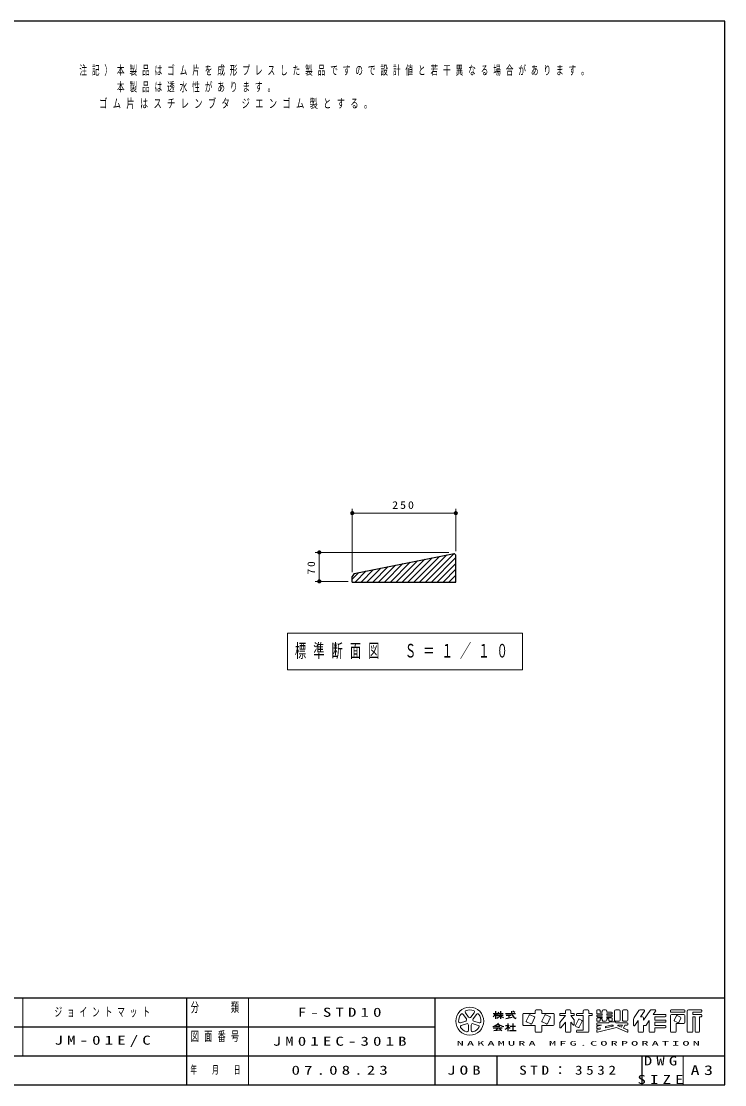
# Model space of a CAD drawing. Units: millimetres on the paper, scale 1:10. Extents: x -365 to 0, y 0 to 257.
# Drawn here: x -169.9 to 0, y 0 to 257 of the extents above; entities that cross this region are included whole.
import ezdxf

# ---------------------------------------------------------------- set-up
doc = ezdxf.new("R2010")
doc.units = ezdxf.units.MM
doc.layers.add('1_10', color=7, linetype='Continuous', lineweight=13)
doc.layers.add('NAKAMURA図枠', color=7, linetype='Continuous', lineweight=13)
doc.layers.add('図面情報', color=7, linetype='Continuous')
doc.styles.add('ＭＳ ゴシック', font='')
doc.styles.get('ＭＳ ゴシック').set_extended_font_data('MS Gothic')

# ---------------------------------------------------------------- blocks, each defined once
blk = doc.blocks.new('filled_dot')
at = {"color": 0, "linetype": 'Continuous', "lineweight": -2, "const_width": 1.25}
blk.add_lwpolyline([(-0.625, 0, 1), (0.625, 0, 1)], format="xyb", close=True, dxfattribs=at)

msp = doc.modelspace()

# ---------------------------------------------------------------- linework, layer by layer
at = {"layer": '1_10'}
for p, q in [((-89.952, 123.84), (-89.952, 139.138)), ((-64.952, 128.978), (-64.952, 139.138)), ((-89.952, 138.138), (-64.952, 138.138)), ((-66.612, 128.638), (-98.916, 128.638)), ((-97.916, 121.638), (-97.916, 128.638)), ((-80.755, 121.478), (-75.956, 126.277)), ((-79.341, 121.478), (-74.188, 126.63)), ((-77.927, 121.478), (-72.42, 126.984)), ((-76.513, 121.478), (-70.653, 127.337)), ((-75.098, 121.478), (-68.885, 127.691)), ((-73.684, 121.478), (-67.117, 128.045)), ((-72.27, 121.478), (-65.361, 128.387)), ((-70.856, 121.478), (-64.952, 127.381)), ((-69.441, 121.478), (-64.952, 125.967)), ((-89.952, 122.18), (-88.33, 123.802)), ((-89.24, 121.478), (-86.563, 124.155)), ((-87.826, 121.478), (-84.795, 124.509)), ((-86.412, 121.478), (-83.027, 124.863)), ((-84.998, 121.478), (-81.259, 125.216)), ((-83.584, 121.478), (-79.492, 125.57)), ((-82.169, 121.478), (-77.724, 125.923)), ((-68.027, 121.478), (-64.952, 124.553)), ((-90.952, 121.638), (-98.916, 121.638)), ((-66.613, 121.478), (-64.952, 123.139)), ((-65.199, 121.478), (-64.952, 121.725)), ((-105.638, 109.089), (-105.638, 100.289)), ((-48.838, 109.089), (-105.638, 109.089)), ((-48.838, 100.289), (-48.838, 109.089)), ((-105.638, 100.289), (-48.838, 100.289))]:
    msp.add_line(p, q, dxfattribs=at)
at = {"layer": '1_10', "color": 3, "lineweight": 25}
for p, q in [((-89.462, 123.576), (-65.369, 128.394)), ((-64.952, 127.978), (-65.369, 128.394)), ((-64.952, 121.478), (-64.952, 127.978)), ((-89.462, 123.576), (-89.952, 122.84)), ((-89.952, 121.478), (-89.952, 122.84)), ((-89.952, 121.478), (-64.952, 121.478))]:
    msp.add_line(p, q, dxfattribs=at)
at = {"layer": 'NAKAMURA図枠', "color": 20, "lineweight": 25}
for p, q in [((0, 257), (-365, 257)), ((0, 0), (0, 257)), ((-365, 21), (0, 21)), ((-365, 0), (0, 0))]:
    msp.add_line(p, q, dxfattribs=at)
at = {"layer": 'NAKAMURA図枠'}
for p, q in [((-169.5, 21), (-169.5, 7)), ((-115, 21), (-115, 0)), ((-45.506, 18.063), (-44.426, 18.063)), ((-38.216, 18.063), (-37.406, 18.063)), ((-33.896, 18.063), (-33.086, 18.063)), ((-30.764, 18.063), (-30.278, 18.063)), ((-28.766, 18.063), (-29.306, 18.063)), ((-26.336, 18.063), (-25.526, 18.063)), ((-24.446, 18.063), (-23.636, 18.063)), ((-20.521, 18.063), (-19.529, 18.063)), ((-17.821, 18.063), (-16.829, 18.063)), ((-12.944, 18.063), (-9.758, 18.063)), ((-8.786, 18.063), (-5.708, 18.063)), ((-62.39, 15.917), (-63.175, 16.997)), ((-62.629, 17.393), (-61.844, 16.313)), ((-61.298, 16.313), (-60.513, 17.393)), ((-59.967, 16.997), (-60.752, 15.917)), ((-48.746, 16.983), (-48.746, 14.553)), ((-48.476, 17.253), (-45.776, 17.253)), ((-47.198, 16.838), (-47.918, 15.4)), ((-45.975, 16.408), (-46.981, 16.911)), ((-46.622, 14.752), (-45.902, 16.19)), ((-45.776, 17.793), (-45.776, 17.253)), ((-44.156, 17.793), (-44.156, 17.253)), ((-44.156, 17.253), (-41.456, 17.253)), ((-43.418, 16.838), (-44.138, 15.4)), ((-42.195, 16.408), (-43.201, 16.911)), ((-42.842, 14.752), (-42.122, 16.19)), ((-41.186, 16.983), (-41.186, 14.553)), ((-39.836, 17.091), (-39.836, 16.875)), ((-38.486, 16.713), (-39.836, 15.026)), ((-39.674, 17.253), (-38.486, 17.253)), ((-39.674, 16.713), (-38.486, 16.713)), ((-38.486, 17.793), (-38.486, 17.253)), ((-37.136, 17.793), (-37.136, 17.253)), ((-37.136, 17.253), (-36.488, 17.253)), ((-37.136, 16.713), (-36.326, 15.701)), ((-37.136, 16.713), (-36.488, 16.713)), ((-36.326, 17.091), (-36.326, 16.875)), ((-36.326, 15.701), (-36.326, 14.543)), ((-35.318, 15.758), (-36.038, 14.32)), ((-35.786, 17.091), (-35.786, 16.875)), ((-35.624, 17.253), (-34.166, 17.253)), ((-35.624, 16.713), (-34.166, 16.713)), ((-35.101, 15.831), (-34.527, 15.544)), ((-34.166, 17.793), (-34.166, 17.253)), ((-34.166, 16.713), (-34.166, 13.203)), ((-32.816, 17.793), (-32.816, 17.253)), ((-32.816, 17.253), (-32.168, 17.253)), ((-32.816, 16.713), (-32.816, 12.933)), ((-32.816, 16.713), (-32.168, 16.713)), ((-32.006, 17.091), (-32.006, 16.875)), ((-30.926, 17.901), (-30.926, 17.28)), ((-30.926, 16.686), (-30.926, 16.605)), ((-30.926, 16.011), (-30.926, 15.525)), ((-30.764, 17.118), (-29.576, 17.118)), ((-30.764, 16.848), (-29.576, 16.848)), ((-30.764, 16.443), (-29.576, 16.443)), ((-30.764, 16.173), (-29.576, 16.173)), ((-30.116, 17.901), (-30.116, 17.523)), ((-30.116, 17.523), (-29.576, 17.523)), ((-30.116, 15.903), (-29.576, 15.903)), ((-30.116, 15.903), (-30.116, 15.525)), ((-29.576, 17.793), (-29.576, 17.523)), ((-29.576, 17.118), (-29.576, 16.848)), ((-29.576, 16.443), (-29.576, 16.173)), ((-29.576, 15.903), (-29.576, 15.633)), ((-28.496, 17.793), (-28.496, 17.523)), ((-28.496, 17.523), (-27.308, 17.523)), ((-28.496, 17.118), (-27.308, 17.118)), ((-28.496, 17.118), (-28.496, 16.848)), ((-28.496, 16.848), (-27.308, 16.848)), ((-28.496, 16.443), (-27.308, 16.443)), ((-28.496, 16.443), (-28.496, 16.173)), ((-28.496, 16.173), (-27.308, 16.173)), ((-28.496, 15.903), (-28.496, 15.633)), ((-28.496, 15.903), (-27.956, 15.903)), ((-27.956, 15.903), (-27.956, 15.525)), ((-27.146, 17.361), (-27.146, 17.28)), ((-27.146, 16.686), (-27.146, 16.605)), ((-27.146, 16.011), (-27.146, 15.525)), ((-26.606, 17.793), (-26.606, 15.633)), ((-25.256, 17.793), (-25.256, 15.633)), ((-24.716, 17.793), (-24.716, 15.633)), ((-23.366, 17.793), (-23.366, 15.633)), ((-22.016, 15.793), (-22.016, 14.413)), ((-21.88, 16.242), (-20.746, 17.943)), ((-21.719, 14.323), (-20.936, 15.498)), ((-20.936, 15.498), (-20.936, 12.933)), ((-20.306, 16.443), (-19.394, 17.811)), ((-20.306, 16.443), (-19.856, 16.443)), ((-19.586, 15.633), (-18.046, 17.943)), ((-19.586, 16.173), (-19.586, 15.633)), ((-18.966, 14.404), (-18.236, 15.498)), ((-18.236, 15.498), (-18.236, 12.933)), ((-17.246, 16.983), (-16.694, 17.811)), ((-17.246, 16.983), (-14.348, 16.983)), ((-16.886, 16.443), (-14.348, 16.443)), ((-16.886, 16.443), (-16.886, 15.633)), ((-16.886, 15.633), (-14.348, 15.633)), ((-14.186, 16.821), (-14.186, 16.605)), ((-14.186, 15.471), (-14.186, 15.255)), ((-13.106, 17.901), (-13.106, 17.685)), ((-13.106, 16.713), (-13.106, 12.933)), ((-12.944, 17.523), (-9.758, 17.523)), ((-12.836, 16.983), (-9.866, 16.983)), ((-11.666, 16.622), (-12.17, 15.616)), ((-11.449, 16.695), (-10.659, 16.3)), ((-10.586, 16.082), (-11.09, 15.076)), ((-9.596, 17.901), (-9.596, 17.685)), ((-9.596, 16.713), (-9.596, 15.093)), ((-9.056, 17.793), (-9.056, 12.933)), ((-7.706, 17.523), (-7.706, 16.983)), ((-7.706, 17.523), (-5.708, 17.523)), ((-7.706, 16.983), (-5.708, 16.983)), ((-7.706, 16.443), (-7.166, 16.443)), ((-7.706, 16.443), (-7.706, 12.933)), ((-7.166, 16.443), (-7.166, 12.933)), ((-6.086, 16.443), (-5.708, 16.443)), ((-6.086, 16.443), (-6.086, 12.933)), ((-5.546, 17.901), (-5.546, 17.685)), ((-5.546, 16.821), (-5.546, 16.605)), ((-63.828, 14.985), (-62.559, 15.397)), ((-62.35, 14.755), (-63.62, 14.343)), ((-61.908, 13.099), (-61.908, 14.434)), ((-61.233, 14.434), (-61.233, 13.099)), ((-59.522, 14.343), (-60.792, 14.755)), ((-60.583, 15.397), (-59.313, 14.985)), ((-48.476, 14.283), (-45.776, 14.283)), ((-47.845, 15.183), (-46.839, 14.68)), ((-45.776, 14.283), (-45.776, 12.933)), ((-44.156, 14.283), (-41.456, 14.283)), ((-44.156, 14.283), (-44.156, 12.933)), ((-44.065, 15.183), (-43.059, 14.68)), ((-39.836, 15.026), (-39.836, 13.868)), ((-38.486, 15.093), (-39.547, 13.766)), ((-38.486, 15.093), (-38.486, 12.933)), ((-37.136, 15.093), (-36.614, 14.441)), ((-37.136, 15.093), (-37.136, 12.933)), ((-35.965, 14.103), (-35.391, 13.816)), ((-35.786, 13.041), (-35.786, 12.825)), ((-35.624, 13.203), (-34.166, 13.203)), ((-34.454, 15.326), (-35.174, 13.888)), ((-30.926, 14.796), (-30.926, 14.58)), ((-30.926, 13.995), (-30.926, 13.773)), ((-30.926, 13.077), (-30.926, 12.854)), ((-29.74, 14.418), (-30.803, 14.152)), ((-30.116, 13.406), (-30.803, 13.234)), ((-30.764, 15.363), (-30.278, 15.363)), ((-30.764, 14.958), (-27.956, 14.958)), ((-30.764, 14.418), (-29.74, 14.418)), ((-26.15, 13.841), (-30.725, 12.697)), ((-30.116, 13.768), (-30.725, 13.615)), ((-30.116, 13.768), (-30.116, 13.406)), ((-29.306, 15.363), (-28.766, 15.363)), ((-27.513, 14.418), (-28.766, 14.105)), ((-27.023, 14.179), (-28.766, 13.743)), ((-28.766, 14.105), (-28.766, 13.743)), ((-27.956, 15.066), (-27.956, 14.958)), ((-27.794, 15.363), (-27.308, 15.363)), ((-27.794, 15.228), (-26.498, 15.228)), ((-27.513, 14.418), (-27.053, 14.418)), ((-26.336, 15.363), (-25.526, 15.363)), ((-26.336, 15.066), (-26.336, 14.958)), ((-26.336, 14.958), (-23.528, 14.958)), ((-26.15, 13.841), (-23.594, 12.705)), ((-25.771, 14.263), (-24.968, 13.906)), ((-25.738, 14.418), (-24.712, 14.418)), ((-24.968, 13.906), (-24.712, 14.418)), ((-24.474, 13.687), (-24.108, 14.418)), ((-24.474, 13.687), (-23.462, 13.237)), ((-24.446, 15.363), (-23.636, 15.363)), ((-24.108, 14.418), (-23.528, 14.418)), ((-23.366, 14.796), (-23.366, 14.58)), ((-23.366, 13.089), (-23.366, 12.853)), ((-19.586, 14.283), (-19.19, 14.283)), ((-19.586, 14.283), (-19.586, 12.933)), ((-16.886, 15.093), (-16.886, 14.283)), ((-16.886, 15.093), (-14.348, 15.093)), ((-16.886, 14.283), (-14.348, 14.283)), ((-16.886, 13.743), (-16.886, 12.933)), ((-16.886, 13.743), (-14.348, 13.743)), ((-14.186, 14.121), (-14.186, 13.905)), ((-12.097, 15.399), (-11.307, 15.004)), ((-11.756, 14.823), (-11.756, 12.933)), ((-11.756, 14.823), (-9.866, 14.823)), ((-45.506, 12.663), (-44.426, 12.663)), ((-38.216, 12.663), (-37.406, 12.663)), ((-35.624, 12.663), (-33.086, 12.663)), ((-20.666, 12.663), (-19.856, 12.663)), ((-17.966, 12.663), (-17.156, 12.663)), ((-12.836, 12.663), (-12.026, 12.663)), ((-8.786, 12.663), (-7.976, 12.663)), ((-6.896, 12.663), (-6.356, 12.663)), ((-10, 7), (-10, 0))]:
    msp.add_line(p, q, dxfattribs=at)
at = {"layer": 'NAKAMURA図枠', "color": 3, "lineweight": 25}
for p, q in [((-130, 21), (-130, 0)), ((-70, 21), (-70, 0)), ((-55.901, 17.253), (-54.956, 17.253)), ((-55.361, 17.793), (-55.361, 15.903)), ((-54.915, 16.848), (-53.471, 16.848)), ((-54.769, 17.253), (-53.525, 17.253)), ((-54.146, 17.793), (-54.146, 15.903)), ((-52.931, 17.253), (-50.501, 17.253)), ((-52.889, 16.02), (-51.353, 16.327)), ((-52.796, 16.848), (-51.581, 16.848)), ((-52.121, 16.848), (-52.121, 16.173)), ((-50.719, 17.467), (-51.16, 17.761)), ((-182.5, 14), (-70, 14)), ((-55.901, 13.784), (-53.741, 13.784)), ((-55.765, 13.067), (-54.113, 13.304)), ((-55.361, 14.148), (-54.281, 14.148)), ((-54.899, 13.784), (-55.289, 13.136)), ((-54.416, 13.607), (-53.81, 13.001)), ((-52.931, 14.283), (-52.051, 14.283)), ((-52.391, 14.823), (-52.391, 14.283)), ((-52.391, 13.91), (-52.391, 12.933)), ((-52.34, 13.96), (-51.796, 13.646)), ((-51.986, 13.068), (-50.366, 13.068)), ((-51.783, 14.148), (-50.568, 14.148)), ((-51.176, 14.823), (-51.176, 13.068)), ((-237.5, 7), (0, 7)), ((-55, 7), (-55, 0)), ((-20, 7), (-20, 0))]:
    msp.add_line(p, q, dxfattribs=at)
at = {"layer": 'NAKAMURA図枠'}
msp.add_circle((-61.571, 15.363), 3.375, dxfattribs=at)
for centre, radius, start, end in [((-61.571, 15.363), 2.7, 70.60155, 109.39847), ((-45.506, 17.793), 0.27, 89.99998, 179.99996), ((-44.426, 17.793), 0.27, 0, 89.99998), ((-38.216, 17.793), 0.27, 89.99998, 179.99996), ((-37.406, 17.793), 0.27, 0, 89.99998), ((-33.896, 17.793), 0.27, 89.99998, 179.99996), ((-33.086, 17.793), 0.27, 0, 89.99998), ((-30.764, 17.901), 0.162, 89.99998, 179.99996), ((-30.278, 17.901), 0.162, 0, 89.99998), ((-29.306, 17.793), 0.27, 89.99998, 179.99996), ((-28.766, 17.793), 0.27, 0, 89.99998), ((-26.336, 17.793), 0.27, 89.99998, 179.99996), ((-25.526, 17.793), 0.27, 0, 89.99998), ((-24.446, 17.793), 0.27, 89.99998, 179.99996), ((-23.636, 17.793), 0.27, 0, 89.99998), ((-20.521, 17.793), 0.27, 89.99998, 146.30984), ((-19.529, 17.901), 0.162, 326.31015, 89.99998), ((-17.821, 17.793), 0.27, 89.99998, 146.3098), ((-16.829, 17.901), 0.162, 326.31003, 89.99998), ((-12.944, 17.901), 0.162, 89.99998, 179.99996), ((-9.758, 17.901), 0.162, 0, 89.99998), ((-8.786, 17.793), 0.27, 89.99998, 179.99996), ((-5.708, 17.901), 0.162, 0, 89.99998), ((-61.571, 15.363), 2.7, 142.60154, 181.39846), ((-63.448, 16.798), 0.338, 35.99999, 142.60154), ((-62.356, 17.592), 0.338, 109.39847, 215.99997), ((-62.663, 15.718), 0.338, 287.99998, 35.99999), ((-61.571, 16.512), 0.338, 215.99998, 324), ((-60.479, 15.718), 0.338, 143.99996, 251.99999), ((-60.786, 17.592), 0.338, 324, 70.60155), ((-59.694, 16.798), 0.338, 37.39846, 143.99995), ((-61.571, 15.363), 2.7, 358.60155, 37.39847), ((-48.476, 16.983), 0.27, 89.99998, 179.99996), ((-47.054, 16.766), 0.162, 63.43492, 153.43499), ((-46.047, 16.263), 0.162, 333.4349, 63.43487), ((-43.274, 16.766), 0.162, 63.43492, 153.43499), ((-42.267, 16.263), 0.162, 333.4349, 63.43487), ((-41.456, 16.983), 0.27, 0, 89.99998), ((-39.674, 17.091), 0.162, 89.99998, 179.99996), ((-39.674, 16.875), 0.162, 179.99998, 270.00002), ((-36.488, 17.091), 0.162, 0, 89.99998), ((-36.488, 16.875), 0.162, 270.00002, 0), ((-35.624, 17.091), 0.162, 89.99998, 179.99996), ((-35.624, 16.875), 0.162, 179.99998, 270.00002), ((-35.174, 15.686), 0.162, 63.43487, 153.43498), ((-34.599, 15.399), 0.162, 333.43492, 63.43493), ((-32.168, 17.091), 0.162, 0, 89.99998), ((-32.168, 16.875), 0.162, 270.00002, 0), ((-30.764, 17.28), 0.162, 179.99998, 270.00002), ((-30.764, 16.686), 0.162, 89.99998, 179.99996), ((-30.764, 16.605), 0.162, 179.99998, 270.00002), ((-30.764, 16.011), 0.162, 89.99998, 179.99996), ((-30.764, 15.525), 0.162, 179.99998, 270.00002), ((-30.278, 15.525), 0.162, 270.00002, 0), ((-29.306, 15.633), 0.27, 179.99998, 270.00002), ((-28.766, 15.633), 0.27, 270.00002, 0), ((-27.794, 15.525), 0.162, 179.99998, 270.00002), ((-27.308, 17.361), 0.162, 0, 89.99998), ((-27.308, 17.28), 0.162, 270.00002, 0), ((-27.308, 16.686), 0.162, 0, 89.99998), ((-27.308, 16.605), 0.162, 270.00002, 0), ((-27.308, 16.011), 0.162, 0, 89.99998), ((-27.308, 15.525), 0.162, 270.00002, 0), ((-26.336, 15.633), 0.27, 179.99998, 270.00002), ((-25.526, 15.633), 0.27, 270.00002, 0), ((-24.446, 15.633), 0.27, 179.99998, 270.00002), ((-23.636, 15.633), 0.27, 270.00002, 0), ((-21.206, 15.793), 0.81, 146.30999, 179.99996), ((-19.856, 16.173), 0.27, 0, 89.99998), ((-14.348, 16.821), 0.162, 0, 89.99998), ((-14.348, 16.605), 0.162, 270.00002, 0), ((-14.348, 15.471), 0.162, 0, 89.99998), ((-12.944, 17.685), 0.162, 179.99998, 270.00002), ((-12.836, 16.713), 0.27, 89.99998, 179.99996), ((-12.025, 15.544), 0.162, 153.43517, 243.43529), ((-11.522, 16.55), 0.162, 63.43447, 153.43474), ((-10.731, 16.155), 0.162, 333.43484, 63.43447), ((-9.866, 16.713), 0.27, 0, 89.99998), ((-9.758, 17.685), 0.162, 270.00002, 0), ((-5.708, 17.685), 0.162, 270.00002, 0), ((-5.708, 16.821), 0.162, 0, 89.99998), ((-5.708, 16.605), 0.162, 270.00002, 0), ((-63.933, 15.306), 0.338, 181.39848, 287.99997), ((-63.516, 14.022), 0.338, 107.99999, 214.60154), ((-61.571, 15.363), 2.7, 214.60156, 253.39848), ((-62.246, 14.434), 0.338, 359.99997, 107.99999), ((-62.246, 13.099), 0.338, 253.39847, 359.99997), ((-60.896, 14.434), 0.338, 71.99997, 179.99999), ((-60.896, 13.099), 0.338, 179.99999, 286.60154), ((-61.571, 15.363), 2.7, 286.60155, 325.39847), ((-59.626, 14.022), 0.338, 325.39847, 71.99996), ((-59.209, 15.306), 0.338, 252.00001, 358.60156), ((-48.476, 14.553), 0.27, 179.99998, 270.00002), ((-47.773, 15.328), 0.162, 153.43495, 243.43485), ((-46.766, 14.825), 0.162, 243.43498, 333.43496), ((-45.506, 12.933), 0.27, 179.99998, 270.00002), ((-44.426, 12.933), 0.27, 270.00002, 0), ((-43.993, 15.328), 0.162, 153.43495, 243.43485), ((-42.986, 14.825), 0.162, 243.43498, 333.43496), ((-41.456, 14.553), 0.27, 270.00002, 0), ((-39.674, 13.868), 0.162, 179.99998, 321.34037), ((-38.216, 12.933), 0.27, 179.99998, 270.00002), ((-37.406, 12.933), 0.27, 270.00002, 0), ((-36.488, 14.543), 0.162, 218.65962, 0), ((-35.893, 14.248), 0.162, 153.43487, 243.4348), ((-35.624, 13.041), 0.162, 89.99998, 179.99996), ((-35.318, 13.961), 0.162, 243.43487, 333.43498), ((-33.086, 12.933), 0.27, 270.00002, 0), ((-30.764, 14.796), 0.162, 89.99998, 179.99996), ((-30.764, 14.58), 0.162, 179.99998, 270.00002), ((-30.764, 13.995), 0.162, 104.03614, 179.99996), ((-30.764, 13.773), 0.162, 179.99998, 284.03612), ((-30.764, 13.077), 0.162, 104.03614, 179.99996), ((-30.764, 12.854), 0.162, 179.99998, 284.03612), ((-27.794, 15.066), 0.162, 89.99998, 179.99996), ((-27.053, 14.297), 0.121, 284.0365, 89.99998), ((-26.498, 15.066), 0.162, 0, 89.99998), ((-25.738, 14.337), 0.081, 89.99998, 246.03817), ((-23.528, 12.853), 0.162, 246.03699, 0), ((-23.528, 14.796), 0.162, 0, 89.99998), ((-23.528, 14.58), 0.162, 270.00002, 0), ((-23.528, 13.089), 0.162, 0, 66.03701), ((-21.854, 14.413), 0.162, 179.99998, 326.30997), ((-20.666, 12.933), 0.27, 179.99998, 270.00002), ((-19.856, 12.933), 0.27, 270.00002, 0), ((-19.19, 14.553), 0.27, 270.00002, 326.31002), ((-17.966, 12.933), 0.27, 179.99998, 270.00002), ((-17.156, 12.933), 0.27, 270.00002, 0), ((-14.348, 15.255), 0.162, 270.00002, 0), ((-14.348, 14.121), 0.162, 0, 89.99998), ((-14.348, 13.905), 0.162, 270.00002, 0), ((-12.836, 12.933), 0.27, 179.99998, 270.00002), ((-12.026, 12.933), 0.27, 270.00002, 0), ((-11.234, 15.149), 0.162, 243.43534, 333.43491), ((-9.866, 15.093), 0.27, 270.00002, 0), ((-8.786, 12.933), 0.27, 179.99998, 270.00002), ((-7.976, 12.933), 0.27, 270.00002, 0), ((-6.896, 12.933), 0.27, 179.99998, 270.00002), ((-6.356, 12.933), 0.27, 270.00002, 0), ((-35.624, 12.825), 0.162, 179.99998, 270.00002)]:
    msp.add_arc(centre, radius, start, end, dxfattribs=at)
at = {"layer": 'NAKAMURA図枠', "color": 3, "lineweight": 25}
for centre, radius, start, end in [((-57.466, 18.084), 2.285, 311.36185, 337.13638), ((-53.383, 18.427), 2.345, 212.50346, 230.00631), ((-56.374, 18.818), 3.034, 295.86917, 317.23867), ((-56.002, 18.047), 1.467, 313.72108, 343.54317), ((-51.918, 18.818), 3.034, 222.76131, 240.10806), ((-49.563, 17.694), 1.953, 177.09472, 240.51891), ((-51.54, 16.805), 1.299, 321.42112, 334.8249), ((-56.898, 17.257), 3.32, 285.11261, 313.40619), ((-52.77, 17.194), 3.192, 231.17281, 259.75506), ((-55.66, 17.226), 4.657, 304.87257, 320.80411)]:
    msp.add_arc(centre, radius, start, end, dxfattribs=at)

# ---------------------------------------------------------------- block references
at = {"layer": '1_10', "xscale": 0.4, "yscale": 0.4}
msp.add_blockref('filled_dot', (-89.952, 138.138), dxfattribs=at)
for p, rotation in [((-64.952, 138.138), 180), ((-97.916, 128.638), 270), ((-97.916, 121.638), 90)]:
    msp.add_blockref('filled_dot', p, dxfattribs=dict(at, rotation=rotation))

# ---------------------------------------------------------------- texts
at = {"layer": '1_10', "style": 'ＭＳ ゴシック'}
for s, insert, char_height, attachment_point in [('\\T1.64;\\W0.6;注記）本製品はゴム片を成形プレスした製品ですので設計値と若干異なる場合があります。', (-155.874, 245.039), 2.199, 4), ('\\T1.64;\\W0.6;\u3000\u3000\u3000本製品は透水性があります。', (-155.874, 241.039), 2.199, 4), ('\\T1.64;\\W0.65;\\~\\~\\~ゴム片はスチレンブタ\\~ジエンゴム製とする。', (-155.874, 237.039), 2.199, 4), ('\\T1.33;\\W1.15;250', (-77.452, 139.138), 1.833, 8), ('\\T1.64;\\W0.6;標準断面図\u3000Ｓ＝１／１０', (-77.238, 104.689), 3.299, 5)]:
    msp.add_mtext(s, dxfattribs=dict(at, insert=insert, char_height=char_height, attachment_point=attachment_point))
at = {"layer": '1_10', "insert": (-98.916, 125.138), "char_height": 1.833, "attachment_point": 8, "rotation": 90, "style": 'ＭＳ ゴシック'}
msp.add_mtext('\\T1.34;\\W1.1;70', dxfattribs=at)
at = {"layer": 'NAKAMURA図枠', "style": 'ＭＳ ゴシック'}
for s, insert, char_height, attachment_point in [('\\T1.64;\\W0.6;分\u3000\u3000類', (-122.5, 19.9), 2.346, 2), ('\\T1.64;\\W0.6;図面番号', (-122.5, 12.9), 2.346, 2), ('\\T1.44;\\W2.3;NAKAMURA\\~MFG.CORPORATION', (-35, 10), 1.1, 5), ('\\T1.5;\\W1.35;DWG', (-15, 5.75), 2.199, 5), ('\\T1.64;\\W0.6;年\u3000月\u3000日', (-122.5, 3.5), 1.906, 5), ('\\T1.5;\\W1.35;JOB', (-62.5, 3.5), 2.199, 5), ('\\T1.5;\\W1.35;A3', (-5, 3.5), 2.346, 5), ('\\T1.5;\\W1.35;SIZE', (-15, 1.25), 2.199, 5)]:
    msp.add_mtext(s, dxfattribs=dict(at, insert=insert, char_height=char_height, attachment_point=attachment_point))
at = {"layer": '図面情報', "char_height": 2.199, "attachment_point": 5, "style": 'ＭＳ ゴシック'}
for s, insert in [('\\T1.64;\\W0.6;ジョイントマット', (-149.75, 17.5)), ('\\T1.5;\\W1.35;F-STD10', (-92.5, 17.5)), ('\\T1.5;\\W1.35;JM-01E/C', (-149.75, 10.5)), ('\\T1.5;\\W1.35;JM01EC-301B', (-92.5, 10.5)), ('\\T1.5;\\W1.35;07.08.23', (-92.5, 3.5)), ('\\T1.5;\\W1.2;STD：3532', (-37.5, 3.5))]:
    msp.add_mtext(s, dxfattribs=dict(at, insert=insert))

doc.saveas('drawing.dxf')
